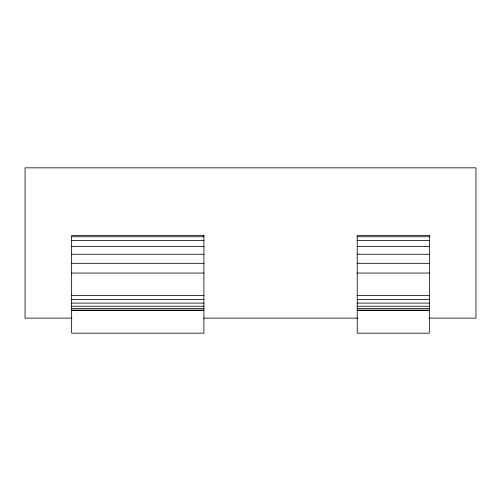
<?xml version="1.0" encoding="UTF-8"?>
<svg xmlns="http://www.w3.org/2000/svg" width="501" height="501" viewBox="0 0 501 501"><rect width="100%" height="100%" fill="white"/><g stroke="black" fill="none" stroke-linecap="round" stroke-linejoin="round"><path stroke-width="0.75" d="M71.643 236.748L203.907 236.748M357.213 236.748L429.357 236.748M71.643 240.505L203.907 240.505M357.213 240.505L429.357 240.505M71.643 246.473L203.907 246.473M357.213 246.473L429.357 246.473M71.643 254.257L203.907 254.257M357.213 254.257L429.357 254.257M71.643 263.319L203.907 263.319M357.213 263.319L429.357 263.319M71.643 273.045L203.907 273.045M357.213 273.045L429.357 273.045M71.643 295.59L203.907 295.59M357.213 295.59L429.357 295.59M71.643 299.479L203.907 299.479M357.213 299.479L429.357 299.479M71.643 303.105L203.907 303.105M357.213 303.105L429.357 303.105M71.643 306.217L203.907 306.217M357.213 306.217L429.357 306.217M71.643 308.603L203.907 308.603M357.213 308.603L429.357 308.603M71.643 310.106L203.907 310.106M357.213 310.106L429.357 310.106M71.643 310.62L203.907 310.62M357.213 310.62L429.357 310.62M72.019 318.135L25.05 318.135L25.05 167.835L475.95 167.835L475.95 318.135L428.981 318.135M203.531 318.135L357.745 318.135M203.907 235.47L71.643 235.47L71.643 333.165L203.907 333.165L203.907 235.47M429.357 235.47L357.213 235.47L357.213 333.165L429.357 333.165L429.357 235.47"/></g></svg>
